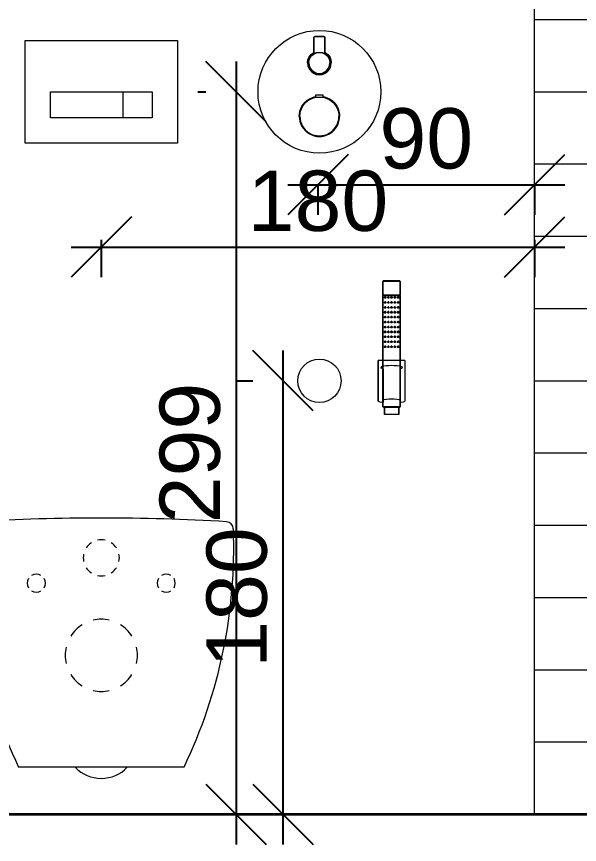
# Model space of a CAD drawing. Header units: millimetres. Extents: x -6165 to 15297, y -629 to 15029.
# Drawn here: x 9676.2 to 9909.5, y 9724.6 to 10067.6 of the extents above; entities that cross this region are included whole.
import ezdxf

# ---------------------------------------------------------------- set-up
doc = ezdxf.new("R2010")
doc.units = ezdxf.units.MM
doc.linetypes.add('TEČKOVANÁX2', pattern=[0.5, 0, -0.5])
for name, color, linetype, lineweight in [('dim', 4, 'Continuous', 0), ('equipments', 137, 'Continuous', 13), ('free', 7, 'Continuous', 13), ('sanitary', 4, 'Continuous', 13), ('section', 5, 'Continuous', 35)]:
    doc.layers.add(name, color=color, linetype=linetype, lineweight=lineweight)
doc.styles.add('ARIAL', font='arial.ttf')
doc.dimstyles.new('25', dxfattribs={"dimtxt": 25, "dimasz": 25, "dimexe": 12.5, "dimexo": 25, "dimgap": 6.25, "dimtad": 1, "dimdec": 0, "dimdsep": 46, "dimlunit": 6, "dimtxsty": 'ARIAL', "dimblk": 'OBLIQUE', "dimcen": 25, "dimdle": 12.5, "dimclrd": 256, "dimclre": 256, "dimclrt": 2, "dimadec": 0, "dimazin": 0, "dimtfac": 1, "dimtdec": 0, "dimtmove": 0, "dimatfit": 1, "dimldrblk": 'DOTSMALL', "dimfxl": 1, "dimtvp": 1, "dimtolj": 1, "dimtzin": 0, "dimarcsym": 0})

# ---------------------------------------------------------------- blocks, each defined once
blk = doc.blocks.new('A$C4771120F')
at = {"layer": 'equipments'}
blk.add_line((114.5, 65), (-114.5, 65), dxfattribs=at)
for centre, radius, start, end in [((-172.8, 395), 10, 93.3455, 177.8367), ((-1, -2544.1), 2954.1, 86.6152, 93.3455), ((172.8, 394.9), 10, 2.1535, 86.6152), ((521.6, 368.8), 704.9, 177.8367, 205.5269), ((-521.5, 368.8), 704.9, 334.4731, 2.1535), ((0, 355), 25, 78.1739, 101.8261), ((0, 355), 25, 123.1739, 146.8261), ((0, 355), 25, 33.1739, 56.8261), ((0, 355), 25, 168.1739, 191.8261), ((0, 355), 25, 348.1739, 11.8261), ((-90, 320), 12.5, 58.745, 121.255), ((0, 355), 25, 213.1739, 236.8261), ((0, 355), 25, 303.1739, 326.8261), ((90, 320), 12.5, 58.745, 121.255), ((-90, 320), 12.5, 148.745, 211.255), ((-90, 320), 12.5, 328.745, 31.255), ((0, 355), 25, 258.1739, 281.8261), ((90, 320), 12.5, 148.745, 211.255), ((90, 320), 12.5, 328.745, 31.255), ((-90, 320), 12.5, 238.745, 301.255), ((90, 320), 12.5, 238.745, 301.255), ((0, 220), 50, 77.1777, 102.8223), ((0, 220), 50, 122.1777, 147.8223), ((0, 220), 50, 32.1777, 57.8223), ((0, 220), 50, 167.1777, 192.8223), ((0, 220), 50, 347.1777, 12.8223), ((0, 220), 50, 212.1777, 237.8223), ((0, 220), 50, 302.1777, 327.8223), ((0, 220), 50, 257.1777, 282.8223), ((0, 99.7), 50, 223.916, 316.084)]:
    blk.add_arc(centre, radius, start, end, dxfattribs=at)
blk = doc.blocks.new('A$C1CBD540B')
at = {"layer": 'equipments'}
for p, q in [((-18.5, 0), (0, 0)), ((-18.5, 0), (0, 0)), ((-18.5, 0), (-18.5, -56.3)), ((0, 0), (18.5, 0)), ((18.5, -56.3), (18.5, 0)), ((18.5, 0), (18.5, -56.3)), ((-14.6, -9.6), (-14.4, -8.9)), ((-14.6, -10), (-14.6, -9.6)), ((-14.6, -9.6), (-14.6, -10)), ((-14.6, -9.6), (-14.6, -10)), ((-14.6, -9.6), (-14.6, -10)), ((-14.6, -10), (-14.3, -10.5)), ((-14.4, -8.9), (-13.1, -8.4)), ((-14.3, -10.5), (-13.1, -11)), ((-13.1, -8.4), (-10.9, -8)), ((-13.1, -11), (-11.4, -11.4)), ((-11.4, -11.4), (-11.3, -57.8)), ((-11.4, -11.4), (-11.3, -57.8)), ((-10.9, -8), (-7.6, -7.5)), ((-7.6, -7.5), (-3.7, -7.3)), ((-3.7, -7.3), (0, -7.1)), ((0, -7.1), (3.7, -7.3)), ((3.7, -7.3), (7.6, -7.5)), ((7.6, -7.5), (10.9, -8)), ((10.9, -8), (13.1, -8.4)), ((11.3, -57.8), (11.4, -11.4)), ((11.3, -57.8), (11.4, -11.4)), ((11.4, -11.4), (13.1, -11)), ((13.1, -8.4), (14.4, -8.9)), ((13.1, -11), (14.3, -10.5)), ((14.3, -10.5), (14.6, -10)), ((14.4, -8.9), (14.6, -9.6)), ((14.6, -10), (14.6, -9.6)), ((14.6, -10), (14.6, -9.6)), ((14.6, -9.6), (14.6, -10)), ((-18.5, -56.3), (-18.3, -56.5)), ((-18.3, -56.5), (-18, -56.8)), ((-18, -56.8), (-17.2, -57.2)), ((-18, -56.8), (-17.2, -57.2)), ((-17.2, -57.2), (-15.9, -57.6)), ((-11.3, -54.7), (-10.1, -54.4)), ((-10.1, -54.4), (-7, -54)), ((-7, -54), (-3.4, -53.7)), ((-3.4, -53.7), (0, -53.6)), ((0, -53.6), (3.4, -53.7)), ((3.4, -53.7), (7, -54)), ((7, -54), (10.1, -54.4)), ((10.1, -54.4), (11.3, -54.7)), ((15.9, -57.6), (17.2, -57.2)), ((17.2, -57.2), (18, -56.8)), ((18, -56.8), (18.3, -56.5)), ((18.3, -56.5), (18.5, -56.3)), ((-15.9, -57.6), (-14.2, -58)), ((-15.9, -57.6), (-14.2, -58)), ((-14.2, -58), (-11.3, -57.8)), ((-14.2, -58), (-11.3, -57.8)), ((11.3, -57.8), (14.2, -58)), ((11.3, -57.8), (14.2, -58)), ((14.2, -58), (15.9, -57.6)), ((14.2, -58), (15.9, -57.6))]:
    blk.add_line(p, q, dxfattribs=at)
blk = doc.blocks.new('A$C076663FC')
at = {"layer": 'equipments'}
for p, q in [((-7.5, 75.5), (-7, 76.5)), ((-7.5, 75.5), (-7.5, 53)), ((-7.5, 53), (-7.5, 75.5)), ((-7, 76.5), (-6, 77)), ((-7, 76.5), (-6.7, 76.5)), ((-6.7, 76.5), (-6.1, 76.5)), ((-6.1, 76.5), (-4.9, 76.5)), ((-6, 77), (-5.8, 77)), ((-5.8, 77), (-5.2, 77)), ((-5.2, 77), (-3, 77)), ((-4.9, 76.5), (-3.5, 76.5)), ((-3.5, 76.5), (-1.8, 76.5)), ((-3, 77), (-1.5, 77)), ((-1.8, 76.5), (0, 76.5)), ((-1.5, 77), (0, 77)), ((0, 77), (1.5, 77)), ((0, 76.5), (1.8, 76.5)), ((1.5, 77), (3, 77)), ((1.8, 76.5), (3.5, 76.5)), ((3, 77), (4.2, 77)), ((3.5, 76.5), (4.9, 76.5)), ((4.2, 77), (5.2, 77)), ((4.9, 76.5), (6.1, 76.5)), ((5.2, 77), (6, 77)), ((6, 77), (7, 76.5)), ((6.1, 76.5), (6.7, 76.5)), ((6.7, 76.5), (7, 76.5)), ((7, 76.5), (7.5, 75.5)), ((7.5, 53), (7.5, 75.5)), ((7.5, 75.5), (7.5, 53)), ((-15.9, 44.3), (-14.3, 48.2)), ((-15.4, 44.1), (-13.9, 48)), ((-14.5, 43.9), (-13, 47.5)), ((-14.3, 48.2), (-11.6, 51.6)), ((-14, 43.8), (-12.6, 47.3)), ((-13.9, 48), (-11.3, 51.3)), ((-13, 47.5), (-10.6, 50.6)), ((-12.6, 47.3), (-10.3, 50.3)), ((-11.6, 51.6), (-8.2, 54.3)), ((-11.3, 51.3), (-8, 53.9)), ((-10.6, 50.6), (-7.5, 53)), ((-10.3, 50.3), (-7.3, 52.6)), ((-8.2, 54.3), (-7.5, 54.6)), ((-8, 53.9), (-7.5, 54.1)), ((-7.5, 53), (-3.9, 54.5)), ((-7.3, 52.6), (-3.8, 54)), ((-3.9, 54.5), (-0.2, 55)), ((-3.8, 54), (0, 54.5)), ((-0.2, 55), (3.9, 54.5)), ((0, 54.5), (3.8, 54)), ((3.8, 54), (7.3, 52.6)), ((3.9, 54.5), (7.5, 53)), ((7.3, 52.6), (10.3, 50.3)), ((7.5, 54.6), (8.2, 54.3)), ((7.5, 54.1), (8, 53.9)), ((7.5, 53), (10.6, 50.6)), ((8, 53.9), (11.3, 51.3)), ((8.2, 54.3), (11.6, 51.6)), ((10.3, 50.3), (12.6, 47.3)), ((10.6, 50.6), (13, 47.5)), ((11.3, 51.3), (13.9, 48)), ((11.6, 51.6), (14.3, 48.2)), ((12.6, 47.3), (14, 43.8)), ((13, 47.5), (14.5, 43.9)), ((13.9, 48), (15.4, 44.1)), ((14.3, 48.2), (15.9, 44.3)), ((-16.5, 40), (-15.9, 44.3)), ((-16.5, 40), (-15.9, 35.7)), ((-16, 40), (-15.4, 44.1)), ((-16, 40), (-15.4, 35.9)), ((-15.9, 35.7), (-14.3, 31.8)), ((-15.4, 35.9), (-13.9, 32)), ((-15, 40), (-14.5, 43.9)), ((-15, 40), (-14.5, 43.9)), ((-15, 40), (-14.5, 36.1)), ((-14.5, 40), (-14, 43.8)), ((-14.5, 40), (-14, 36.2)), ((-14.5, 36.1), (-13, 32.5)), ((-14, 36.2), (-12.6, 32.7)), ((12.6, 32.7), (14, 36.2)), ((13, 32.5), (14.5, 36.1)), ((13.9, 32), (15.4, 35.9)), ((14, 43.8), (14.5, 40)), ((14, 36.2), (14.5, 40)), ((14.3, 31.8), (15.9, 35.7)), ((14.5, 43.9), (15, 40)), ((14.5, 36.1), (15, 40)), ((15.4, 44.1), (16, 40)), ((15.4, 35.9), (16, 40)), ((15.9, 44.3), (16.5, 40)), ((15.9, 35.7), (16.5, 40)), ((-14.3, 31.8), (-11.6, 28.4)), ((-13.9, 32), (-11.3, 28.7)), ((-13, 32.5), (-10.6, 29.4)), ((-12.6, 32.7), (-10.3, 29.7)), ((-11.6, 28.4), (-8.2, 25.7)), ((-11.3, 28.7), (-8, 26.1)), ((-10.6, 29.4), (-7.5, 27)), ((-10.3, 29.7), (-7.3, 27.4)), ((-8.2, 25.7), (-4.3, 24.1)), ((-8, 26.1), (-4.1, 24.6)), ((-7.5, 27), (-3.9, 25.5)), ((-7.3, 27.4), (-3.8, 26)), ((-4.3, 24.1), (0, 23.5)), ((-4.1, 24.6), (0, 24)), ((-3.9, 25.5), (0, 25)), ((-3.9, 25.5), (0, 25)), ((-3.8, 26), (0, 25.5)), ((0, 25.5), (3.8, 26)), ((0, 25), (3.9, 25.5)), ((0, 24), (4.1, 24.6)), ((0, 23.5), (4.3, 24.1)), ((3.8, 26), (7.3, 27.4)), ((3.9, 25.5), (7.5, 27)), ((4.1, 24.6), (8, 26.1)), ((4.3, 24.1), (8.2, 25.7)), ((7.3, 27.4), (10.3, 29.7)), ((7.5, 27), (10.6, 29.4)), ((8, 26.1), (11.3, 28.7)), ((8.2, 25.7), (11.6, 28.4)), ((10.3, 29.7), (12.6, 32.7)), ((10.6, 29.4), (13, 32.5)), ((11.3, 28.7), (13.9, 32)), ((11.6, 28.4), (14.3, 31.8)), ((-17, -11.8), (-13.9, -9.8)), ((-16.4, -12.6), (-13.5, -10.7)), ((-13.9, -9.8), (-10.7, -8.2)), ((-13.4, -10.6), (-10.3, -9.1)), ((-10.7, -8.2), (-7.2, -7)), ((-10.3, -9.1), (-7, -8)), ((-7.2, -7), (-5, -6.6)), ((-7, -8), (-5, -7.6)), ((-5, -7.7), (-5, -4)), ((-5, -4), (-4.6, -4)), ((-5, -7.6), (-0.3, -7.3)), ((-4.6, -4), (-3.5, -4)), ((-3.5, -4), (-1.9, -4)), ((-1.9, -4), (0, -4)), ((-0.3, -7.3), (5, -7.6)), ((0, -4), (1.9, -4)), ((1.9, -4), (3.5, -4)), ((3.5, -4), (4.6, -4)), ((4.6, -4), (5, -4)), ((5, -7.7), (5, -4)), ((5, -6.6), (7.2, -7)), ((5, -7.6), (7, -8)), ((7, -8), (10.3, -9.1)), ((7.2, -7), (10.7, -8.2)), ((10.3, -9.1), (13.5, -10.7)), ((10.7, -8.2), (13.9, -9.8)), ((13.5, -10.7), (16.4, -12.6)), ((13.9, -9.8), (17, -11.8)), ((-25.8, -23.3), (-24.2, -20.1)), ((-24.9, -23.7), (-23.3, -20.5)), ((-24.2, -20.1), (-22.2, -17)), ((-23.3, -20.5), (-21.4, -17.6)), ((-22.2, -17), (-19.8, -14.2)), ((-21.4, -17.6), (-19.1, -14.9)), ((-19.8, -14.2), (-17, -11.8)), ((-19.1, -14.9), (-16.4, -12.6)), ((16.4, -12.6), (19.1, -14.9)), ((17, -11.8), (19.8, -14.2)), ((19.1, -14.9), (21.4, -17.6)), ((19.8, -14.2), (22.2, -17)), ((21.4, -17.6), (23.3, -20.5)), ((22.2, -17), (24.2, -20.1)), ((23.3, -20.5), (24.9, -23.7)), ((24.2, -20.1), (25.8, -23.3)), ((-28, -34), (-27.7, -30.4)), ((-28, -34), (-27.7, -37.6)), ((-27.7, -30.4), (-27, -26.8)), ((-27, -26.8), (-25.8, -23.3)), ((-27, -34), (-26.7, -30.5)), ((-27, -34), (-26.7, -37.5)), ((-26.7, -30.5), (-26, -27)), ((-26, -27), (-24.9, -23.7)), ((24.9, -23.7), (26, -27)), ((25.8, -23.3), (27, -26.8)), ((26, -27), (26.7, -30.5)), ((26.7, -30.5), (27, -34)), ((26.7, -37.5), (27, -34)), ((27, -26.8), (27.7, -30.4)), ((27.7, -30.4), (28, -34)), ((27.7, -37.6), (28, -34)), ((-27.7, -37.6), (-27, -41.2)), ((-27, -41.2), (-25.8, -44.7)), ((-26.7, -37.5), (-26, -41)), ((-26, -41), (-24.9, -44.3)), ((-25.8, -44.7), (-24.2, -47.9)), ((-24.9, -44.3), (-23.4, -47.4)), ((23.4, -47.4), (24.9, -44.3)), ((24.2, -47.9), (25.8, -44.7)), ((24.9, -44.3), (26, -41)), ((25.8, -44.7), (27, -41.2)), ((26, -41), (26.7, -37.5)), ((27, -41.2), (27.7, -37.6)), ((-24.2, -47.9), (-22.2, -51)), ((-23.4, -47.4), (-21.4, -50.4)), ((-22.2, -51), (-19.8, -53.8)), ((-21.4, -50.4), (-19.1, -53.1)), ((-19.8, -53.8), (-17, -56.2)), ((-19.1, -53.1), (-16.4, -55.4)), ((-17, -56.2), (-13.9, -58.2)), ((-16.4, -55.4), (-13.5, -57.3)), ((13.5, -57.3), (16.4, -55.4)), ((13.9, -58.2), (17, -56.2)), ((16.4, -55.4), (19.1, -53.1)), ((17, -56.2), (19.8, -53.8)), ((19.1, -53.1), (21.4, -50.4)), ((19.8, -53.8), (22.2, -51)), ((21.4, -50.4), (23.4, -47.4)), ((22.2, -51), (24.2, -47.9)), ((-13.9, -58.2), (-10.7, -59.8)), ((-13.5, -57.3), (-10.3, -58.9)), ((-10.7, -59.8), (-7.2, -61)), ((-10.3, -58.9), (-7, -60)), ((-7.2, -61), (-3.6, -61.7)), ((-7, -60), (-3.5, -60.7)), ((-3.6, -61.7), (0, -62)), ((-3.5, -60.7), (0, -61)), ((0, -61), (3.5, -60.7)), ((0, -62), (3.6, -61.7)), ((3.5, -60.7), (7, -60)), ((3.6, -61.7), (7.2, -61)), ((7, -60), (10.3, -58.9)), ((7, -60), (10.3, -58.9)), ((7.2, -61), (10.7, -59.8)), ((10.3, -58.9), (13.5, -57.3)), ((10.7, -59.8), (13.9, -58.2))]:
    blk.add_line(p, q, dxfattribs=at)
blk.add_circle((0, 0), 85, dxfattribs=at)
blk = doc.blocks.new('A$C76D800A9')
at = {"layer": 'equipments'}
for p, q in [((-12, 184.5), (-11.5, 185)), ((-12, 184.5), (-12, 165.5)), ((-12, 184.5), (-11.6, 184.5)), ((-12, 165.5), (-12, 184.5)), ((-11.6, 184.5), (-10.4, 184.5)), ((-11.6, 184.5), (-10.4, 184.5)), ((-11.5, 185), (-11.1, 185)), ((-11.1, 185), (-10, 185)), ((-10.4, 184.5), (-8.5, 184.5)), ((-10, 185), (-8.1, 185)), ((-8.5, 184.5), (-6, 184.5)), ((-8.1, 185), (-5.7, 185)), ((-6, 184.5), (-3.1, 184.5)), ((-5.7, 185), (-3, 185)), ((-3.1, 184.5), (0, 184.5)), ((-3, 185), (0, 185)), ((0, 185), (3, 185)), ((0, 184.5), (3.1, 184.5)), ((3, 185), (5.7, 185)), ((3.1, 184.5), (6, 184.5)), ((5.7, 185), (8.1, 185)), ((6, 184.5), (8.5, 184.5)), ((8.1, 185), (10, 185)), ((8.5, 184.5), (10.4, 184.5)), ((10, 185), (11.1, 185)), ((10.4, 184.5), (11.6, 184.5)), ((11.1, 185), (11.5, 185)), ((11.5, 185), (12, 184.5)), ((11.6, 184.5), (12, 184.5)), ((12, 184.5), (12, 165.5)), ((12, 165.5), (12, 184.5)), ((-12, 165.5), (-11.6, 165.5)), ((-12, 165.5), (-11, 165)), ((-12, 164.5), (-11, 165)), ((-12, 11), (-12, 164.5)), ((-12, 164.5), (-12, 11)), ((-12, 164.5), (-11.6, 164.5)), ((-11.6, 165.5), (-10.4, 165.5)), ((-11.6, 165.5), (-10.4, 165.5)), ((-11.6, 164.5), (-10.4, 164.5)), ((-11.6, 164.5), (-10.4, 164.5)), ((-11, 165), (-10.6, 165)), ((-10.6, 165), (-9.5, 165)), ((-10.4, 165.5), (-8.5, 165.5)), ((-10.4, 164.5), (-8.5, 164.5)), ((-9.8571, 162.5), (-9.4286, 163)), ((-9.8571, 162.5), (-9.8571, 161.5)), ((-9.8571, 161.5), (-9.8571, 162.5)), ((-9.8571, 161.5), (-9.4286, 161)), ((-9.5, 165), (-7.8, 165)), ((-9.4286, 163), (-8.5714, 163)), ((-9.4286, 161), (-8.5714, 161)), ((-8.5714, 163), (-8.1429, 162.5)), ((-8.5714, 161), (-8.1429, 161.5)), ((-8.5, 165.5), (-6, 165.5)), ((-8.5, 164.5), (-6, 164.5)), ((-8.1429, 161.5), (-8.1429, 162.5)), ((-8.1429, 162.5), (-8.1429, 161.5)), ((-7.8, 165), (-5.5, 165)), ((-6, 165.5), (-3.1, 165.5)), ((-6, 164.5), (-3.1, 164.5)), ((-5.5, 165), (-2.8, 165)), ((-5.3571, 162.5), (-4.9286, 163)), ((-5.3571, 161.5), (-5.3571, 162.5)), ((-5.3571, 162.5), (-5.3571, 161.5)), ((-5.3571, 161.5), (-4.9286, 161)), ((-4.9286, 163), (-4.0714, 163)), ((-4.9286, 161), (-4.0714, 161)), ((-4.0714, 163), (-3.6429, 162.5)), ((-4.0714, 161), (-3.6429, 161.5)), ((-3.6429, 162.5), (-3.6429, 161.5)), ((-3.6429, 161.5), (-3.6429, 162.5)), ((-3.1, 165.5), (0, 165.5)), ((-3.1, 164.5), (0, 164.5)), ((-2.8, 165), (0, 165)), ((-0.8571, 162.5), (-0.4286, 163)), ((-0.8571, 161.5), (-0.8571, 162.5)), ((-0.8571, 162.5), (-0.8571, 161.5)), ((-0.8571, 161.5), (-0.4286, 161)), ((-0.4286, 163), (0.4286, 163)), ((-0.4286, 161), (0.4286, 161)), ((0, 165.5), (3.1, 165.5)), ((0, 165), (2.8, 165)), ((0, 164.5), (3.1, 164.5)), ((0.4286, 163), (0.8571, 162.5)), ((0.4286, 161), (0.8571, 161.5)), ((0.8571, 162.5), (0.8571, 161.5)), ((0.8571, 161.5), (0.8571, 162.5)), ((2.8, 165), (5.5, 165)), ((3.1, 165.5), (6, 165.5)), ((3.1, 164.5), (6, 164.5)), ((3.6429, 162.5), (4.0714, 163)), ((3.6429, 162.5), (3.6429, 161.5)), ((3.6429, 161.5), (3.6429, 162.5)), ((3.6429, 161.5), (4.0714, 161)), ((4.0714, 163), (4.9286, 163)), ((4.0714, 161), (4.9286, 161)), ((4.9286, 163), (5.3571, 162.5)), ((4.9286, 161), (5.3571, 161.5)), ((5.3571, 161.5), (5.3571, 162.5)), ((5.3571, 162.5), (5.3571, 161.5)), ((5.5, 165), (7.8, 165)), ((6, 165.5), (8.5, 165.5)), ((6, 164.5), (8.5, 164.5)), ((7.8, 165), (9.5, 165)), ((8.1429, 162.5), (8.5714, 163)), ((8.1429, 161.5), (8.1429, 162.5)), ((8.1429, 162.5), (8.1429, 161.5)), ((8.1429, 161.5), (8.5714, 161)), ((8.5, 165.5), (10.4, 165.5)), ((8.5, 164.5), (10.4, 164.5)), ((8.5714, 163), (9.4286, 163)), ((8.5714, 161), (9.4286, 161)), ((9.4286, 163), (9.8571, 162.5)), ((9.4286, 161), (9.8571, 161.5)), ((9.5, 165), (10.6, 165)), ((9.8571, 162.5), (9.8571, 161.5)), ((9.8571, 161.5), (9.8571, 162.5)), ((10.4, 165.5), (11.6, 165.5)), ((10.4, 164.5), (11.6, 164.5)), ((10.6, 165), (11, 165)), ((11, 165), (12, 165.5)), ((11, 165), (12, 164.5)), ((11.6, 165.5), (12, 165.5)), ((11.6, 164.5), (12, 164.5)), ((12, 11), (12, 164.5)), ((12, 164.5), (12, 11)), ((-9.8571, 155.7), (-9.4286, 156.2)), ((-9.8571, 154.7), (-9.8571, 155.7)), ((-9.8571, 155.7), (-9.8571, 154.7)), ((-9.8571, 154.7), (-9.4286, 154.2)), ((-9.8571, 148.9), (-9.4286, 149.4)), ((-9.4286, 156.2), (-8.5714, 156.2)), ((-9.4286, 154.2), (-8.5714, 154.2)), ((-9.4286, 149.4), (-8.5714, 149.4)), ((-8.5714, 156.2), (-8.1429, 155.7)), ((-8.5714, 154.2), (-8.1429, 154.7)), ((-8.5714, 149.4), (-8.1429, 148.9)), ((-8.1429, 155.7), (-8.1429, 154.7)), ((-8.1429, 154.7), (-8.1429, 155.7)), ((-5.3571, 155.7), (-4.9286, 156.2)), ((-5.3571, 155.7), (-5.3571, 154.7)), ((-5.3571, 154.7), (-5.3571, 155.7)), ((-5.3571, 154.7), (-4.9286, 154.2)), ((-5.3571, 148.9), (-4.9286, 149.4)), ((-4.9286, 156.2), (-4.0714, 156.2)), ((-4.9286, 154.2), (-4.0714, 154.2)), ((-4.9286, 149.4), (-4.0714, 149.4)), ((-4.0714, 156.2), (-3.6429, 155.7)), ((-4.0714, 154.2), (-3.6429, 154.7)), ((-4.0714, 149.4), (-3.6429, 148.9)), ((-3.6429, 154.7), (-3.6429, 155.7)), ((-3.6429, 155.7), (-3.6429, 154.7)), ((-0.8571, 155.7), (-0.4286, 156.2)), ((-0.8571, 155.7), (-0.8571, 154.7)), ((-0.8571, 154.7), (-0.8571, 155.7)), ((-0.8571, 154.7), (-0.4286, 154.2)), ((-0.8571, 148.9), (-0.4286, 149.4)), ((-0.4286, 156.2), (0.4286, 156.2)), ((-0.4286, 154.2), (0.4286, 154.2)), ((-0.4286, 149.4), (0.4286, 149.4)), ((0.4286, 156.2), (0.8571, 155.7)), ((0.4286, 154.2), (0.8571, 154.7)), ((0.4286, 149.4), (0.8571, 148.9)), ((0.8571, 154.7), (0.8571, 155.7)), ((0.8571, 155.7), (0.8571, 154.7)), ((3.6429, 155.7), (4.0714, 156.2)), ((3.6429, 154.7), (3.6429, 155.7)), ((3.6429, 155.7), (3.6429, 154.7)), ((3.6429, 154.7), (4.0714, 154.2)), ((3.6429, 148.9), (4.0714, 149.4)), ((4.0714, 156.2), (4.9286, 156.2)), ((4.0714, 154.2), (4.9286, 154.2)), ((4.0714, 149.4), (4.9286, 149.4)), ((4.9286, 156.2), (5.3571, 155.7)), ((4.9286, 154.2), (5.3571, 154.7)), ((4.9286, 149.4), (5.3571, 148.9)), ((5.3571, 155.7), (5.3571, 154.7)), ((5.3571, 154.7), (5.3571, 155.7)), ((8.1429, 155.7), (8.5714, 156.2)), ((8.1429, 155.7), (8.1429, 154.7)), ((8.1429, 154.7), (8.1429, 155.7)), ((8.1429, 154.7), (8.5714, 154.2)), ((8.1429, 148.9), (8.5714, 149.4)), ((8.5714, 156.2), (9.4286, 156.2)), ((8.5714, 154.2), (9.4286, 154.2)), ((8.5714, 149.4), (9.4286, 149.4)), ((9.4286, 156.2), (9.8571, 155.7)), ((9.4286, 154.2), (9.8571, 154.7)), ((9.4286, 149.4), (9.8571, 148.9)), ((9.8571, 154.7), (9.8571, 155.7)), ((9.8571, 155.7), (9.8571, 154.7)), ((-9.8571, 147.9), (-9.8571, 148.9)), ((-9.8571, 148.9), (-9.8571, 147.9)), ((-9.8571, 147.9), (-9.4286, 147.4)), ((-9.8571, 142.1), (-9.4286, 142.6)), ((-9.8571, 142.1), (-9.8571, 141.1)), ((-9.8571, 141.1), (-9.8571, 142.1)), ((-9.8571, 141.1), (-9.4286, 140.6)), ((-9.4286, 147.4), (-8.5714, 147.4)), ((-9.4286, 142.6), (-8.5714, 142.6)), ((-9.4286, 140.6), (-8.5714, 140.6)), ((-8.5714, 147.4), (-8.1429, 147.9)), ((-8.5714, 142.6), (-8.1429, 142.1)), ((-8.5714, 140.6), (-8.1429, 141.1)), ((-8.1429, 148.9), (-8.1429, 147.9)), ((-8.1429, 147.9), (-8.1429, 148.9)), ((-8.1429, 142.1), (-8.1429, 141.1)), ((-8.1429, 141.1), (-8.1429, 142.1)), ((-5.3571, 148.9), (-5.3571, 147.9)), ((-5.3571, 147.9), (-5.3571, 148.9)), ((-5.3571, 147.9), (-4.9286, 147.4)), ((-5.3571, 142.1), (-4.9286, 142.6)), ((-5.3571, 141.1), (-5.3571, 142.1)), ((-5.3571, 142.1), (-5.3571, 141.1)), ((-5.3571, 141.1), (-4.9286, 140.6)), ((-4.9286, 147.4), (-4.0714, 147.4)), ((-4.9286, 142.6), (-4.0714, 142.6)), ((-4.9286, 140.6), (-4.0714, 140.6)), ((-4.0714, 147.4), (-3.6429, 147.9)), ((-4.0714, 142.6), (-3.6429, 142.1)), ((-4.0714, 140.6), (-3.6429, 141.1)), ((-3.6429, 147.9), (-3.6429, 148.9)), ((-3.6429, 148.9), (-3.6429, 147.9)), ((-3.6429, 141.1), (-3.6429, 142.1)), ((-3.6429, 142.1), (-3.6429, 141.1)), ((-0.8571, 148.9), (-0.8571, 147.9)), ((-0.8571, 147.9), (-0.8571, 148.9)), ((-0.8571, 147.9), (-0.4286, 147.4)), ((-0.8571, 142.1), (-0.4286, 142.6)), ((-0.8571, 141.1), (-0.8571, 142.1)), ((-0.8571, 142.1), (-0.8571, 141.1)), ((-0.8571, 141.1), (-0.4286, 140.6)), ((-0.4286, 147.4), (0.4286, 147.4)), ((-0.4286, 142.6), (0.4286, 142.6)), ((-0.4286, 140.6), (0.4286, 140.6)), ((0.4286, 147.4), (0.8571, 147.9)), ((0.4286, 142.6), (0.8571, 142.1)), ((0.4286, 140.6), (0.8571, 141.1)), ((0.8571, 147.9), (0.8571, 148.9)), ((0.8571, 148.9), (0.8571, 147.9)), ((0.8571, 141.1), (0.8571, 142.1)), ((0.8571, 142.1), (0.8571, 141.1)), ((3.6429, 147.9), (3.6429, 148.9)), ((3.6429, 148.9), (3.6429, 147.9)), ((3.6429, 147.9), (4.0714, 147.4)), ((3.6429, 142.1), (4.0714, 142.6)), ((3.6429, 142.1), (3.6429, 141.1)), ((3.6429, 141.1), (3.6429, 142.1)), ((3.6429, 141.1), (4.0714, 140.6)), ((4.0714, 147.4), (4.9286, 147.4)), ((4.0714, 142.6), (4.9286, 142.6)), ((4.0714, 140.6), (4.9286, 140.6)), ((4.9286, 147.4), (5.3571, 147.9)), ((4.9286, 142.6), (5.3571, 142.1)), ((4.9286, 140.6), (5.3571, 141.1)), ((5.3571, 148.9), (5.3571, 147.9)), ((5.3571, 147.9), (5.3571, 148.9)), ((5.3571, 142.1), (5.3571, 141.1)), ((5.3571, 141.1), (5.3571, 142.1)), ((8.1429, 148.9), (8.1429, 147.9)), ((8.1429, 147.9), (8.1429, 148.9)), ((8.1429, 147.9), (8.5714, 147.4)), ((8.1429, 142.1), (8.5714, 142.6)), ((8.1429, 141.1), (8.1429, 142.1)), ((8.1429, 142.1), (8.1429, 141.1)), ((8.1429, 141.1), (8.5714, 140.6)), ((8.5714, 147.4), (9.4286, 147.4)), ((8.5714, 142.6), (9.4286, 142.6)), ((8.5714, 140.6), (9.4286, 140.6)), ((9.4286, 147.4), (9.8571, 147.9)), ((9.4286, 142.6), (9.8571, 142.1)), ((9.4286, 140.6), (9.8571, 141.1)), ((9.8571, 147.9), (9.8571, 148.9)), ((9.8571, 148.9), (9.8571, 147.9)), ((9.8571, 141.1), (9.8571, 142.1)), ((9.8571, 142.1), (9.8571, 141.1)), ((-9.8571, 135.3), (-9.4286, 135.8)), ((-9.8571, 135.3), (-9.8571, 134.3)), ((-9.8571, 134.3), (-9.8571, 135.3)), ((-9.8571, 134.3), (-9.4286, 133.8)), ((-9.8571, 128.5), (-9.4286, 129)), ((-9.8571, 128.5), (-9.8571, 127.5)), ((-9.8571, 127.5), (-9.8571, 128.5)), ((-9.8571, 127.5), (-9.4286, 127)), ((-9.4286, 135.8), (-8.5714, 135.8)), ((-9.4286, 133.8), (-8.5714, 133.8)), ((-9.4286, 129), (-8.5714, 129)), ((-9.4286, 127), (-8.5714, 127)), ((-8.5714, 135.8), (-8.1429, 135.3)), ((-8.5714, 133.8), (-8.1429, 134.3)), ((-8.5714, 129), (-8.1429, 128.5)), ((-8.5714, 127), (-8.1429, 127.5)), ((-8.1429, 134.3), (-8.1429, 135.3)), ((-8.1429, 135.3), (-8.1429, 134.3)), ((-8.1429, 127.5), (-8.1429, 128.5)), ((-8.1429, 128.5), (-8.1429, 127.5)), ((-5.3571, 135.3), (-4.9286, 135.8)), ((-5.3571, 134.3), (-5.3571, 135.3)), ((-5.3571, 135.3), (-5.3571, 134.3)), ((-5.3571, 134.3), (-4.9286, 133.8)), ((-5.3571, 128.5), (-4.9286, 129)), ((-5.3571, 127.5), (-5.3571, 128.5)), ((-5.3571, 128.5), (-5.3571, 127.5)), ((-5.3571, 127.5), (-4.9286, 127)), ((-4.9286, 135.8), (-4.0714, 135.8)), ((-4.9286, 133.8), (-4.0714, 133.8)), ((-4.9286, 129), (-4.0714, 129)), ((-4.9286, 127), (-4.0714, 127)), ((-4.0714, 135.8), (-3.6429, 135.3)), ((-4.0714, 133.8), (-3.6429, 134.3)), ((-4.0714, 129), (-3.6429, 128.5)), ((-4.0714, 127), (-3.6429, 127.5)), ((-3.6429, 135.3), (-3.6429, 134.3)), ((-3.6429, 134.3), (-3.6429, 135.3)), ((-3.6429, 128.5), (-3.6429, 127.5)), ((-3.6429, 127.5), (-3.6429, 128.5)), ((-0.8571, 135.3), (-0.4286, 135.8)), ((-0.8571, 134.3), (-0.8571, 135.3)), ((-0.8571, 135.3), (-0.8571, 134.3)), ((-0.8571, 134.3), (-0.4286, 133.8)), ((-0.8571, 128.5), (-0.4286, 129)), ((-0.8571, 127.5), (-0.8571, 128.5)), ((-0.8571, 128.5), (-0.8571, 127.5)), ((-0.8571, 127.5), (-0.4286, 127)), ((-0.4286, 135.8), (0.4286, 135.8)), ((-0.4286, 133.8), (0.4286, 133.8)), ((-0.4286, 129), (0.4286, 129)), ((-0.4286, 127), (0.4286, 127)), ((0.4286, 135.8), (0.8571, 135.3)), ((0.4286, 133.8), (0.8571, 134.3)), ((0.4286, 129), (0.8571, 128.5)), ((0.4286, 127), (0.8571, 127.5)), ((0.8571, 135.3), (0.8571, 134.3)), ((0.8571, 134.3), (0.8571, 135.3)), ((0.8571, 128.5), (0.8571, 127.5)), ((0.8571, 127.5), (0.8571, 128.5)), ((3.6429, 135.3), (4.0714, 135.8)), ((3.6429, 135.3), (3.6429, 134.3)), ((3.6429, 134.3), (3.6429, 135.3)), ((3.6429, 134.3), (4.0714, 133.8)), ((3.6429, 128.5), (4.0714, 129)), ((3.6429, 128.5), (3.6429, 127.5)), ((3.6429, 127.5), (3.6429, 128.5)), ((3.6429, 127.5), (4.0714, 127)), ((4.0714, 135.8), (4.9286, 135.8)), ((4.0714, 133.8), (4.9286, 133.8)), ((4.0714, 129), (4.9286, 129)), ((4.0714, 127), (4.9286, 127)), ((4.9286, 135.8), (5.3571, 135.3)), ((4.9286, 133.8), (5.3571, 134.3)), ((4.9286, 129), (5.3571, 128.5)), ((4.9286, 127), (5.3571, 127.5)), ((5.3571, 134.3), (5.3571, 135.3)), ((5.3571, 135.3), (5.3571, 134.3)), ((5.3571, 127.5), (5.3571, 128.5)), ((5.3571, 128.5), (5.3571, 127.5)), ((8.1429, 135.3), (8.5714, 135.8)), ((8.1429, 134.3), (8.1429, 135.3)), ((8.1429, 135.3), (8.1429, 134.3)), ((8.1429, 134.3), (8.5714, 133.8)), ((8.1429, 128.5), (8.5714, 129)), ((8.1429, 127.5), (8.1429, 128.5)), ((8.1429, 128.5), (8.1429, 127.5)), ((8.1429, 127.5), (8.5714, 127)), ((8.5714, 135.8), (9.4286, 135.8)), ((8.5714, 133.8), (9.4286, 133.8)), ((8.5714, 129), (9.4286, 129)), ((8.5714, 127), (9.4286, 127)), ((9.4286, 135.8), (9.8571, 135.3)), ((9.4286, 133.8), (9.8571, 134.3)), ((9.4286, 129), (9.8571, 128.5)), ((9.4286, 127), (9.8571, 127.5)), ((9.8571, 135.3), (9.8571, 134.3)), ((9.8571, 134.3), (9.8571, 135.3)), ((9.8571, 128.5), (9.8571, 127.5)), ((9.8571, 127.5), (9.8571, 128.5)), ((-9.8571, 121.7), (-9.4286, 122.2)), ((-9.8571, 121.7), (-9.8571, 120.7)), ((-9.8571, 120.7), (-9.8571, 121.7)), ((-9.8571, 120.7), (-9.4286, 120.2)), ((-9.8571, 114.9), (-9.4286, 115.4)), ((-9.8571, 114.9), (-9.8571, 113.9)), ((-9.8571, 113.9), (-9.8571, 114.9)), ((-9.4286, 122.2), (-8.5714, 122.2)), ((-9.4286, 120.2), (-8.5714, 120.2)), ((-9.4286, 115.4), (-8.5714, 115.4)), ((-8.5714, 122.2), (-8.1429, 121.7)), ((-8.5714, 120.2), (-8.1429, 120.7)), ((-8.5714, 115.4), (-8.1429, 114.9)), ((-8.1429, 121.7), (-8.1429, 120.7)), ((-8.1429, 120.7), (-8.1429, 121.7)), ((-8.1429, 113.9), (-8.1429, 114.9)), ((-8.1429, 114.9), (-8.1429, 113.9)), ((-5.3571, 121.7), (-4.9286, 122.2)), ((-5.3571, 120.7), (-5.3571, 121.7)), ((-5.3571, 121.7), (-5.3571, 120.7)), ((-5.3571, 120.7), (-4.9286, 120.2)), ((-5.3571, 114.9), (-4.9286, 115.4)), ((-5.3571, 113.9), (-5.3571, 114.9)), ((-5.3571, 114.9), (-5.3571, 113.9)), ((-4.9286, 122.2), (-4.0714, 122.2)), ((-4.9286, 120.2), (-4.0714, 120.2)), ((-4.9286, 115.4), (-4.0714, 115.4)), ((-4.0714, 122.2), (-3.6429, 121.7)), ((-4.0714, 120.2), (-3.6429, 120.7)), ((-4.0714, 115.4), (-3.6429, 114.9)), ((-3.6429, 120.7), (-3.6429, 121.7)), ((-3.6429, 121.7), (-3.6429, 120.7)), ((-3.6429, 114.9), (-3.6429, 113.9)), ((-3.6429, 113.9), (-3.6429, 114.9)), ((-0.8571, 121.7), (-0.4286, 122.2)), ((-0.8571, 120.7), (-0.8571, 121.7)), ((-0.8571, 121.7), (-0.8571, 120.7)), ((-0.8571, 120.7), (-0.4286, 120.2)), ((-0.8571, 114.9), (-0.4286, 115.4)), ((-0.8571, 113.9), (-0.8571, 114.9)), ((-0.8571, 114.9), (-0.8571, 113.9)), ((-0.4286, 122.2), (0.4286, 122.2)), ((-0.4286, 120.2), (0.4286, 120.2)), ((-0.4286, 115.4), (0.4286, 115.4)), ((0.4286, 122.2), (0.8571, 121.7)), ((0.4286, 120.2), (0.8571, 120.7)), ((0.4286, 115.4), (0.8571, 114.9)), ((0.8571, 120.7), (0.8571, 121.7)), ((0.8571, 121.7), (0.8571, 120.7)), ((0.8571, 114.9), (0.8571, 113.9)), ((0.8571, 113.9), (0.8571, 114.9)), ((3.6429, 121.7), (4.0714, 122.2)), ((3.6429, 121.7), (3.6429, 120.7)), ((3.6429, 120.7), (3.6429, 121.7)), ((3.6429, 120.7), (4.0714, 120.2)), ((3.6429, 114.9), (4.0714, 115.4)), ((3.6429, 114.9), (3.6429, 113.9)), ((3.6429, 113.9), (3.6429, 114.9)), ((4.0714, 122.2), (4.9286, 122.2)), ((4.0714, 120.2), (4.9286, 120.2)), ((4.0714, 115.4), (4.9286, 115.4)), ((4.9286, 122.2), (5.3571, 121.7)), ((4.9286, 120.2), (5.3571, 120.7)), ((4.9286, 115.4), (5.3571, 114.9)), ((5.3571, 121.7), (5.3571, 120.7)), ((5.3571, 120.7), (5.3571, 121.7)), ((5.3571, 113.9), (5.3571, 114.9)), ((5.3571, 114.9), (5.3571, 113.9)), ((8.1429, 121.7), (8.5714, 122.2)), ((8.1429, 120.7), (8.1429, 121.7)), ((8.1429, 121.7), (8.1429, 120.7)), ((8.1429, 120.7), (8.5714, 120.2)), ((8.1429, 114.9), (8.5714, 115.4)), ((8.1429, 113.9), (8.1429, 114.9)), ((8.1429, 114.9), (8.1429, 113.9)), ((8.5714, 122.2), (9.4286, 122.2)), ((8.5714, 120.2), (9.4286, 120.2)), ((8.5714, 115.4), (9.4286, 115.4)), ((9.4286, 122.2), (9.8571, 121.7)), ((9.4286, 120.2), (9.8571, 120.7)), ((9.4286, 115.4), (9.8571, 114.9)), ((9.8571, 120.7), (9.8571, 121.7)), ((9.8571, 121.7), (9.8571, 120.7)), ((9.8571, 114.9), (9.8571, 113.9)), ((9.8571, 113.9), (9.8571, 114.9)), ((-9.8571, 113.9), (-9.4286, 113.4)), ((-9.8571, 108.1), (-9.4286, 108.6)), ((-9.8571, 108.1), (-9.8571, 107.1)), ((-9.8571, 107.1), (-9.8571, 108.1)), ((-9.8571, 107.1), (-9.4286, 106.6)), ((-9.4286, 113.4), (-8.5714, 113.4)), ((-9.4286, 108.6), (-8.5714, 108.6)), ((-9.4286, 106.6), (-8.5714, 106.6)), ((-8.5714, 113.4), (-8.1429, 113.9)), ((-8.5714, 108.6), (-8.1429, 108.1)), ((-8.5714, 106.6), (-8.1429, 107.1)), ((-8.1429, 108.1), (-8.1429, 107.1)), ((-8.1429, 107.1), (-8.1429, 108.1)), ((-5.3571, 113.9), (-4.9286, 113.4)), ((-5.3571, 108.1), (-4.9286, 108.6)), ((-5.3571, 107.1), (-5.3571, 108.1)), ((-5.3571, 108.1), (-5.3571, 107.1)), ((-5.3571, 107.1), (-4.9286, 106.6)), ((-4.9286, 113.4), (-4.0714, 113.4)), ((-4.9286, 108.6), (-4.0714, 108.6)), ((-4.9286, 106.6), (-4.0714, 106.6)), ((-4.0714, 113.4), (-3.6429, 113.9)), ((-4.0714, 108.6), (-3.6429, 108.1)), ((-4.0714, 106.6), (-3.6429, 107.1)), ((-3.6429, 107.1), (-3.6429, 108.1)), ((-3.6429, 108.1), (-3.6429, 107.1)), ((-0.8571, 113.9), (-0.4286, 113.4)), ((-0.8571, 108.1), (-0.4286, 108.6)), ((-0.8571, 107.1), (-0.8571, 108.1)), ((-0.8571, 108.1), (-0.8571, 107.1)), ((-0.8571, 107.1), (-0.4286, 106.6)), ((-0.4286, 113.4), (0.4286, 113.4)), ((-0.4286, 108.6), (0.4286, 108.6)), ((-0.4286, 106.6), (0.4286, 106.6)), ((0.4286, 113.4), (0.8571, 113.9)), ((0.4286, 108.6), (0.8571, 108.1)), ((0.4286, 106.6), (0.8571, 107.1)), ((0.8571, 107.1), (0.8571, 108.1)), ((0.8571, 108.1), (0.8571, 107.1)), ((3.6429, 113.9), (4.0714, 113.4)), ((3.6429, 108.1), (4.0714, 108.6)), ((3.6429, 108.1), (3.6429, 107.1)), ((3.6429, 107.1), (3.6429, 108.1)), ((3.6429, 107.1), (4.0714, 106.6)), ((4.0714, 113.4), (4.9286, 113.4)), ((4.0714, 108.6), (4.9286, 108.6)), ((4.0714, 106.6), (4.9286, 106.6)), ((4.9286, 113.4), (5.3571, 113.9)), ((4.9286, 108.6), (5.3571, 108.1)), ((4.9286, 106.6), (5.3571, 107.1)), ((5.3571, 108.1), (5.3571, 107.1)), ((5.3571, 107.1), (5.3571, 108.1)), ((8.1429, 113.9), (8.5714, 113.4)), ((8.1429, 108.1), (8.5714, 108.6)), ((8.1429, 107.1), (8.1429, 108.1)), ((8.1429, 108.1), (8.1429, 107.1)), ((8.1429, 107.1), (8.5714, 106.6)), ((8.5714, 113.4), (9.4286, 113.4)), ((8.5714, 108.6), (9.4286, 108.6)), ((8.5714, 106.6), (9.4286, 106.6)), ((9.4286, 113.4), (9.8571, 113.9)), ((9.4286, 108.6), (9.8571, 108.1)), ((9.4286, 106.6), (9.8571, 107.1)), ((9.8571, 107.1), (9.8571, 108.1)), ((9.8571, 108.1), (9.8571, 107.1)), ((-9.8571, 101.3), (-9.4286, 101.8)), ((-9.8571, 101.3), (-9.8571, 100.3)), ((-9.8571, 100.3), (-9.8571, 101.3)), ((-9.8571, 100.3), (-9.4286, 99.8003)), ((-9.8571, 94.5003), (-9.4286, 95.0002)), ((-9.8571, 93.5003), (-9.8571, 94.5003)), ((-9.8571, 94.5003), (-9.8571, 93.5003)), ((-9.8571, 93.5003), (-9.4286, 93.0003)), ((-9.4286, 101.8), (-8.5714, 101.8)), ((-9.4286, 99.8003), (-8.5714, 99.8003)), ((-9.4286, 95.0002), (-8.5714, 95.0002)), ((-9.4286, 93.0003), (-8.5714, 93.0003)), ((-8.5714, 101.8), (-8.1429, 101.3)), ((-8.5714, 99.8003), (-8.1429, 100.3)), ((-8.5714, 95.0002), (-8.1429, 94.5003)), ((-8.5714, 93.0003), (-8.1429, 93.5003)), ((-8.1429, 101.3), (-8.1429, 100.3)), ((-8.1429, 100.3), (-8.1429, 101.3)), ((-8.1429, 94.5003), (-8.1429, 93.5003)), ((-8.1429, 93.5003), (-8.1429, 94.5003)), ((-5.3571, 101.3), (-4.9286, 101.8)), ((-5.3571, 100.3), (-5.3571, 101.3)), ((-5.3571, 101.3), (-5.3571, 100.3)), ((-5.3571, 100.3), (-4.9286, 99.8003)), ((-5.3571, 94.5003), (-4.9286, 95.0002)), ((-5.3571, 94.5003), (-5.3571, 93.5003)), ((-5.3571, 93.5003), (-5.3571, 94.5003)), ((-5.3571, 93.5003), (-4.9286, 93.0003)), ((-4.9286, 101.8), (-4.0714, 101.8)), ((-4.9286, 99.8003), (-4.0714, 99.8003)), ((-4.9286, 95.0002), (-4.0714, 95.0002)), ((-4.9286, 93.0003), (-4.0714, 93.0003)), ((-4.0714, 101.8), (-3.6429, 101.3)), ((-4.0714, 99.8003), (-3.6429, 100.3)), ((-4.0714, 95.0002), (-3.6429, 94.5003)), ((-4.0714, 93.0003), (-3.6429, 93.5003)), ((-3.6429, 100.3), (-3.6429, 101.3)), ((-3.6429, 101.3), (-3.6429, 100.3)), ((-3.6429, 93.5003), (-3.6429, 94.5003)), ((-3.6429, 94.5003), (-3.6429, 93.5003)), ((-0.8571, 101.3), (-0.4286, 101.8)), ((-0.8571, 100.3), (-0.8571, 101.3)), ((-0.8571, 101.3), (-0.8571, 100.3)), ((-0.8571, 100.3), (-0.4286, 99.8003)), ((-0.8571, 94.5003), (-0.4286, 95.0002)), ((-0.8571, 94.5003), (-0.8571, 93.5003)), ((-0.8571, 93.5003), (-0.8571, 94.5003)), ((-0.8571, 93.5003), (-0.4286, 93.0003)), ((-0.4286, 101.8), (0.4286, 101.8)), ((-0.4286, 99.8003), (0.4286, 99.8003)), ((-0.4286, 95.0002), (0.4286, 95.0002)), ((-0.4286, 93.0003), (0.4286, 93.0003)), ((0.4286, 101.8), (0.8571, 101.3)), ((0.4286, 99.8003), (0.8571, 100.3)), ((0.4286, 95.0002), (0.8571, 94.5003)), ((0.4286, 93.0003), (0.8571, 93.5003)), ((0.8571, 100.3), (0.8571, 101.3)), ((0.8571, 101.3), (0.8571, 100.3)), ((0.8571, 93.5003), (0.8571, 94.5003)), ((0.8571, 94.5003), (0.8571, 93.5003)), ((3.6429, 101.3), (4.0714, 101.8)), ((3.6429, 101.3), (3.6429, 100.3)), ((3.6429, 100.3), (3.6429, 101.3)), ((3.6429, 100.3), (4.0714, 99.8003)), ((3.6429, 94.5003), (4.0714, 95.0002)), ((3.6429, 93.5003), (3.6429, 94.5003)), ((3.6429, 94.5003), (3.6429, 93.5003)), ((3.6429, 93.5003), (4.0714, 93.0003)), ((4.0714, 101.8), (4.9286, 101.8)), ((4.0714, 99.8003), (4.9286, 99.8003)), ((4.0714, 95.0002), (4.9286, 95.0002)), ((4.0714, 93.0003), (4.9286, 93.0003)), ((4.9286, 101.8), (5.3571, 101.3)), ((4.9286, 99.8003), (5.3571, 100.3)), ((4.9286, 95.0002), (5.3571, 94.5003)), ((4.9286, 93.0003), (5.3571, 93.5003)), ((5.3571, 101.3), (5.3571, 100.3)), ((5.3571, 100.3), (5.3571, 101.3)), ((5.3571, 94.5003), (5.3571, 93.5003)), ((5.3571, 93.5003), (5.3571, 94.5003)), ((8.1429, 101.3), (8.5714, 101.8)), ((8.1429, 100.3), (8.1429, 101.3)), ((8.1429, 101.3), (8.1429, 100.3)), ((8.1429, 100.3), (8.5714, 99.8003)), ((8.1429, 94.5003), (8.5714, 95.0002)), ((8.1429, 94.5003), (8.1429, 93.5003)), ((8.1429, 93.5003), (8.1429, 94.5003)), ((8.1429, 93.5003), (8.5714, 93.0003)), ((8.5714, 101.8), (9.4286, 101.8)), ((8.5714, 99.8003), (9.4286, 99.8003)), ((8.5714, 95.0002), (9.4286, 95.0002)), ((8.5714, 93.0003), (9.4286, 93.0003)), ((9.4286, 101.8), (9.8571, 101.3)), ((9.4286, 99.8003), (9.8571, 100.3)), ((9.4286, 95.0002), (9.8571, 94.5003)), ((9.4286, 93.0003), (9.8571, 93.5003)), ((9.8571, 100.3), (9.8571, 101.3)), ((9.8571, 101.3), (9.8571, 100.3)), ((9.8571, 93.5003), (9.8571, 94.5003)), ((9.8571, 94.5003), (9.8571, 93.5003)), ((-12, 11), (-11.6, 11)), ((-12, 11), (-11, 10)), ((-11.6, 11), (-10.4, 11)), ((-11.6, 11), (-10.4, 11)), ((-11, 10), (-10.6, 10)), ((-11, 10), (-10.6, 10)), ((-10.6, 10), (-10, 10)), ((-10.6, 10), (-9.5, 10)), ((-10.4, 11), (-8.5, 11)), ((-10, 10), (-10, 0)), ((-10, 10), (-9.6, 10)), ((-10, 0), (-10, 10)), ((-10, 0), (10, 0)), ((-9.6, 10), (-8.7, 10)), ((-9.5, 10), (-7.8, 10)), ((-8.7, 10), (-7.1, 10)), ((-8.5, 11), (-6, 11)), ((-7.8, 10), (-5.5, 10)), ((-7.1, 10), (-5, 10)), ((-6, 11), (-3.1, 11)), ((-5.5, 10), (-2.8, 10)), ((-5, 10), (-2.6, 10)), ((-3.1, 11), (0, 11)), ((-2.8, 10), (0, 10)), ((-2.6, 10), (0, 10)), ((0, 11), (3.1, 11)), ((0, 10), (2.6, 10)), ((0, 10), (2.8, 10)), ((2.6, 10), (5, 10)), ((2.8, 10), (5.5, 10)), ((3.1, 11), (6, 11)), ((5, 10), (7.1, 10)), ((5.5, 10), (7.8, 10)), ((6, 11), (8.5, 11)), ((7.1, 10), (8.7, 10)), ((7.8, 10), (9.5, 10)), ((8.5, 11), (10.4, 11)), ((8.7, 10), (9.6, 10)), ((9.5, 10), (10.6, 10)), ((9.6, 10), (10, 10)), ((10, 0), (10, 10)), ((10, 10), (10, 0)), ((10, 10), (10.6, 10)), ((10.4, 11), (11.6, 11)), ((10.6, 10), (11, 10)), ((10.6, 10), (11, 10)), ((11, 10), (12, 11)), ((11.6, 11), (12, 11))]:
    blk.add_line(p, q, dxfattribs=at)
blk = doc.blocks.new('_Oblique')
at = {"color": 0, "linetype": 'ByBlock', "lineweight": -2}
blk.add_line((-0.5, -0.5), (0.5, 0.5), dxfattribs=at)
blk = doc.blocks.new('*D22')
at = {"layer": 'Defpoints', "color": 0, "transparency": 16777216}
for p in [(9776.27, 10036.45), (9767.17, 9737.06), (9776.27, 9737.06)]:
    blk.add_point(p, dxfattribs=at)
at = {"layer": 'dim', "lineweight": -2, "transparency": 16777216}
for p, q in [((9767.17, 10048.95), (9767.17, 9724.56)), ((9751.27, 10036.45), (9754.67, 10036.45)), ((9751.27, 9737.06), (9754.67, 9737.06))]:
    blk.add_line(p, q, dxfattribs=at)
at = {"layer": 'dim', "lineweight": -2, "transparency": 16777216, "xscale": 25, "yscale": 25, "zscale": 25}
for p, rotation in [((9767.17, 10036.45), 90), ((9767.17, 9737.06), 270)]:
    blk.add_blockref('_Oblique', p, dxfattribs=dict(at, rotation=rotation))
at = {"layer": 'dim', "color": 2, "transparency": 16777216, "insert": (9748.16, 9886.76), "char_height": 25, "attachment_point": 5, "rotation": 90, "style": 'ARIAL'}
blk.add_mtext('\\A1;299', dxfattribs=at)
blk = doc.blocks.new('_DotSmall')
at = {"color": 0, "linetype": 'ByBlock', "const_width": 0.5}
blk.add_lwpolyline([(-0.0625, 0, 1), (0.0625, 0, 1)], format="xyb", close=True, dxfattribs=at)
blk = doc.blocks.new('*D23')
at = {"layer": 'Defpoints', "color": 0, "transparency": 16777216}
for p in [(9792.74, 9916.7), (9786.58, 9737.06), (9792.74, 9737.06)]:
    blk.add_point(p, dxfattribs=at)
at = {"layer": 'dim', "lineweight": -2, "transparency": 16777216}
for p, q in [((9786.58, 9929.2), (9786.58, 9724.56)), ((9767.74, 9916.7), (9774.08, 9916.7)), ((9767.74, 9737.06), (9774.08, 9737.06))]:
    blk.add_line(p, q, dxfattribs=at)
at = {"layer": 'dim', "lineweight": -2, "transparency": 16777216, "xscale": 25, "yscale": 25, "zscale": 25}
for p, rotation in [((9786.58, 9916.7), 90), ((9786.58, 9737.06), 270)]:
    blk.add_blockref('_Oblique', p, dxfattribs=dict(at, rotation=rotation))
at = {"layer": 'dim', "color": 2, "transparency": 16777216, "insert": (9767.57, 9826.88), "char_height": 25, "attachment_point": 5, "rotation": 90, "style": 'ARIAL'}
blk.add_mtext('\\A1;180', dxfattribs=at)
blk = doc.blocks.new('*D33')
at = {"layer": 'Defpoints', "color": 0, "transparency": 16777216}
for p in [(9711.3, 10015.2), (9890.93, 10015.2), (9890.93, 9972.11)]:
    blk.add_point(p, dxfattribs=at)
at = {"layer": 'dim', "lineweight": -2, "transparency": 16777216}
for p, q in [((9711.3, 9975.11), (9711.3, 9959.61)), ((9890.93, 9975.11), (9890.93, 9959.61)), ((9698.8, 9972.11), (9903.43, 9972.11))]:
    blk.add_line(p, q, dxfattribs=at)
at = {"layer": 'dim', "lineweight": -2, "transparency": 16777216, "xscale": 25, "yscale": 25, "zscale": 25, "rotation": 180}
blk.add_blockref('_Oblique', (9711.3, 9972.11), dxfattribs=at)
at = {"layer": 'dim', "lineweight": -2, "transparency": 16777216, "xscale": 25, "yscale": 25, "zscale": 25}
blk.add_blockref('_Oblique', (9890.93, 9972.11), dxfattribs=at)
at = {"layer": 'dim', "color": 2, "transparency": 16777216, "insert": (9801.12, 9991.12), "char_height": 25, "attachment_point": 5, "style": 'ARIAL'}
blk.add_mtext('\\A1;180', dxfattribs=at)
blk = doc.blocks.new('*D34')
at = {"layer": 'Defpoints', "color": 0, "transparency": 16777216}
for p in [(9801.12, 10011), (9890.93, 10011), (9890.93, 9997.95)]:
    blk.add_point(p, dxfattribs=at)
at = {"layer": 'dim', "lineweight": -2, "transparency": 16777216}
for p, q in [((9788.62, 9997.95), (9903.43, 9997.95)), ((9801.12, 9997.95), (9801.12, 9985.45)), ((9890.93, 9997.95), (9890.93, 9985.45))]:
    blk.add_line(p, q, dxfattribs=at)
at = {"layer": 'dim', "lineweight": -2, "transparency": 16777216, "xscale": 25, "yscale": 25, "zscale": 25, "rotation": 180}
blk.add_blockref('_Oblique', (9801.12, 9997.95), dxfattribs=at)
at = {"layer": 'dim', "lineweight": -2, "transparency": 16777216, "xscale": 25, "yscale": 25, "zscale": 25}
blk.add_blockref('_Oblique', (9890.93, 9997.95), dxfattribs=at)
at = {"layer": 'dim', "color": 2, "transparency": 16777216, "insert": (9846.03, 10016.97), "char_height": 25, "attachment_point": 5, "style": 'ARIAL'}
blk.add_mtext('\\A1;90', dxfattribs=at)

msp = doc.modelspace()

# ---------------------------------------------------------------- hatches: boundary and pattern name
at = {"layer": 'equipments', "linetype": 'TEČKOVANÁX2'}
h = msp.add_hatch(dxfattribs=at)
h.set_pattern_fill('ANSI31,_O', color=0, scale=239.512643, angle=135)
h.set_pattern_definition([(180, (9890.935, 9737.062), (-2e-14, -29.9391), [])])
h.paths.add_polyline_path([(9890.935, 10410.691), (9890.935, 9737.062), (10160.387, 9737.062), (10160.387, 10395.722), (10160.387, 10410.691)])
h.paths.add_polyline_path([(10033.86, 10063.548), (10033.86, 10039.297), (9920.874, 10039.297), (9920.874, 10063.548)], flags=16)
h.paths.add_polyline_path([(9987.846, 10061.901), (9987.846, 10040.944), (9966.888, 10040.944), (9966.888, 10061.901)], flags=0)
h.paths.add_polyline_path([(9989.072, 10061.901), (10010.03, 10061.901), (10010.03, 10040.944), (9989.072, 10040.944)], flags=0)
h.paths.add_polyline_path([(9965.662, 10061.901), (9965.662, 10040.944), (9944.704, 10040.944), (9944.704, 10061.901)], flags=0)
h.paths.add_polyline_path([(10011.256, 10061.901), (10032.213, 10061.901), (10032.213, 10040.944), (10011.256, 10040.944)], flags=0)
h.paths.add_polyline_path([(9977.367, 10044.517, -1), (9977.367, 10059.698, -1)], flags=0)
h.paths.add_polyline_path([(9943.478, 10061.901), (9943.478, 10040.944), (9922.521, 10040.944), (9922.521, 10061.901)], flags=0)
h.paths.add_polyline_path([(9955.183, 10044.517, -1), (9955.183, 10059.698, -1)], flags=0)

# ---------------------------------------------------------------- linework, layer by layer
at = {"layer": 'equipments', "color": 0}
msp.add_circle((9801.717, 9916.696), 8.982, dxfattribs=at)
at = {"layer": 'free', "color": 0}
msp.add_line((9890.935, 9737.062), (9890.935, 10515.478), dxfattribs=at)
at = {"layer": 'sanitary', "color": 0}
msp.add_line((9720.282, 10036.453), (9720.282, 10025.675), dxfattribs=at)
for points in [[(9742.886, 10015.196), (9679.715, 10015.196), (9679.715, 10057.709), (9742.886, 10057.709)], [(9732.407, 10025.675), (9690.193, 10025.675), (9690.193, 10036.453), (9732.407, 10036.453)]]:
    msp.add_lwpolyline(points, close=True, dxfattribs=at)
at = {"layer": 'section', "color": 0, "linetype": 'Continuous'}
msp.add_line((9172.397, 9737.062), (10197.81, 9737.062), dxfattribs=at)

# ---------------------------------------------------------------- block references
at = {"layer": 'equipments', "color": 0, "yscale": 0.2993908037308725, "zscale": 0.2993908037308725}
for name, p, xscale in [('A$C076663FC', (9801.717, 10036.453), 0.2993908037308725), ('A$C76D800A9', (9831.656, 9902.664), -0.2993908037308725), ('A$C1CBD540B', (9831.656, 9925.119), -0.2993908037308725), ('A$C4771120F', (9711.3, 9737.062), 0.2993908037308725)]:
    msp.add_blockref(name, p, dxfattribs=dict(at, xscale=xscale))

# ---------------------------------------------------------------- dimensions: what is measured, and where the dimension line sits
at = {"layer": 'dim', "color": 0}
for base, p1, p2, picture, middle in [((9767.17, 9737.062), (9776.269, 10036.453), (9776.269, 9737.062), '*D22', (9748.156, 9886.757)), ((9786.585, 9737.062), (9792.735, 9916.696), (9792.735, 9737.062), '*D23', (9767.571, 9826.879))]:
    dim = msp.add_linear_dim(base=base, p1=p1, p2=p2, angle=90, dimstyle='25', dxfattribs=at)
    dim.commit()
    dim.dimension.update_dxf_attribs({"geometry": picture, "text_midpoint": middle})
for base, p1, p2, picture, middle in [((9890.935, 9997.954), (9801.118, 10011.004), (9890.935, 10011.004), '*D34', (9846.027, 10016.969)), ((9890.935, 9972.109), (9711.3, 10015.196), (9890.935, 10015.196), '*D33', (9801.118, 9991.123))]:
    dim = msp.add_linear_dim(base=base, p1=p1, p2=p2, dimstyle='25', override={"dimfxl": 3, "dimfxlon": 1}, dxfattribs=at)
    dim.commit()
    dim.dimension.update_dxf_attribs({"geometry": picture, "text_midpoint": middle})

doc.saveas('drawing.dxf')
